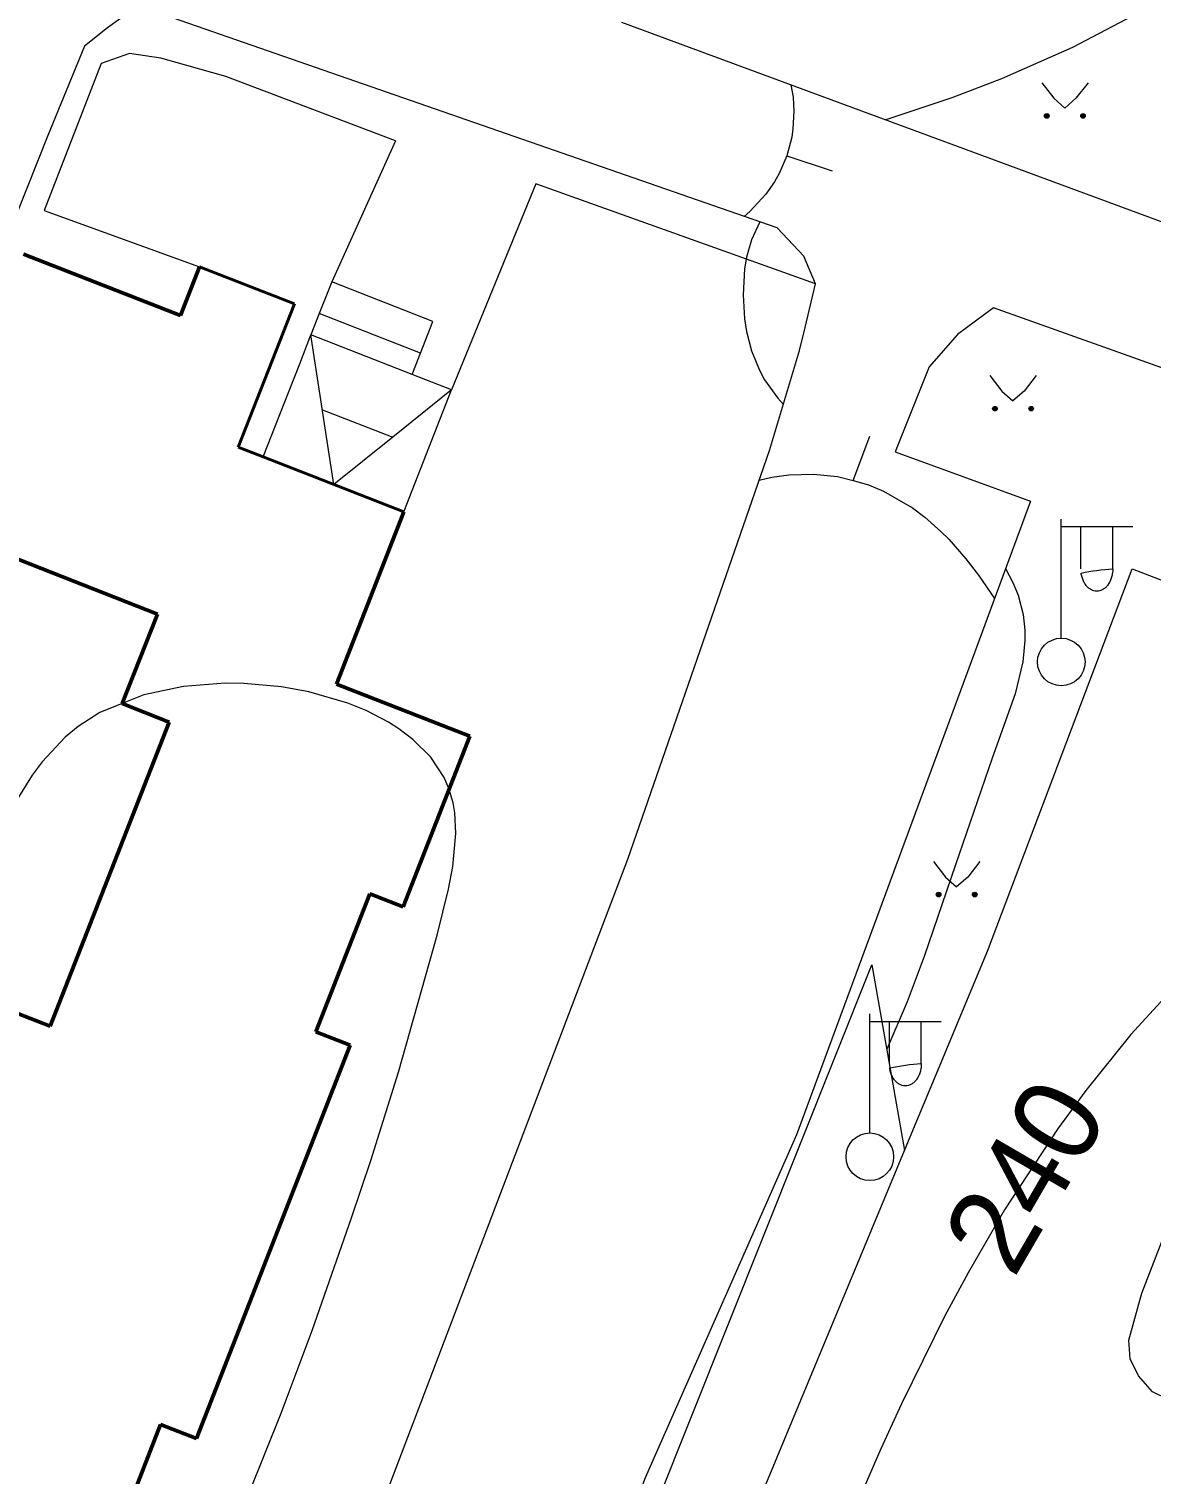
# Model space of a CAD drawing. Extents: x 1000 to 4000, y -5000 to -1000.
# Drawn here: x 1385.1 to 1432.2, y -4163 to -4102.2 of the extents above; entities that cross this region are included whole.
import ezdxf
from ezdxf.enums import TextEntityAlignment as Align

# ---------------------------------------------------------------- set-up
doc = ezdxf.new("R2010")
doc.units = 0
doc.header["$MEASUREMENT"] = 0
for name, color, linetype in [('СЛОЙ_11', 7, 'CONTINUOUS'), ('СЛОЙ_24', 7, 'CONTINUOUS'), ('СЛОЙ_3', 7, 'CONTINUOUS'), ('СЛОЙ_37', 7, 'CONTINUOUS'), ('СЛОЙ_41', 7, 'CONTINUOUS'), ('СЛОЙ_50', 7, 'CONTINUOUS'), ('СЛОЙ_6', 7, 'CONTINUOUS'), ('СЛОЙ_7', 7, 'CONTINUOUS')]:
    doc.layers.add(name, color=color, linetype=linetype)
doc.styles.add('STYLE-CHAR_FAST_FONT', font='CHAR_FAST_FONT.shx')

msp = doc.modelspace()

# ---------------------------------------------------------------- linework, layer by layer
at = {"layer": 'СЛОЙ_11', "color": 253, "linetype": 'Continuous', "lineweight": 0}
msp.add_lwpolyline([(1380.614, -4186.54), (1388.947, -4189.455), (1398.981, -4166.741), (1410.26, -4137.126), (1416.213, -4119.963)], dxfattribs=at)
at = {"layer": 'СЛОЙ_24', "color": 253, "linetype": 'Continuous', "lineweight": 0}
for points in [[(1433.414, -4160.052), (1432.298, -4159.507), (1431.714, -4158.828), (1431.36, -4158.119), (1431.307, -4157.332), (1431.85, -4155.36), (1446.261, -4118.162), (1451.709, -4104.345), (1467.159, -4065.197), (1476.02, -4042.194), (1476.962, -4040.226), (1477.946, -4039.201)], [(1409.985, -4101.967), (1437.287, -4112.042), (1438.715, -4112.246), (1440.754, -4112.11), (1442.181, -4111.77), (1443.609, -4110.546), (1444.696, -4106.602), (1440.142, -4104.494), (1441.502, -4098.781), (1448.279, -4082.186)], [(1418.147, -4112.956), (1417.646, -4111.799), (1416.529, -4110.604), (1391.134, -4101.775), (1389.786, -4101.698), (1388.938, -4101.814), (1388.399, -4102.199), (1387.435, -4102.97)], [(1387.435, -4102.97), (1385.887, -4106.73), (1379.57, -4122.573)], [(1390.633, -4103.471), (1389.323, -4103.279), (1388.129, -4103.703), (1385.74, -4109.871), (1392.267, -4112.236)], [(1400.498, -4106.941), (1393.369, -4104.242), (1390.633, -4103.471)], [(1400.498, -4106.941), (1397.819, -4112.871)], [(1406.394, -4108.753), (1402.853, -4117.413)], [(1418.147, -4112.956), (1406.394, -4108.753)], [(1416.213, -4119.963), (1417.465, -4115.757), (1417.706, -4114.796), (1418.147, -4112.956)], [(1425.614, -4113.958), (1424.109, -4115.081), (1422.918, -4116.44), (1421.488, -4120.018)], [(1437.717, -4118.278), (1425.614, -4113.958)], [(1431.443, -4124.935), (1435.195, -4126.366), (1437.051, -4125.479), (1437.717, -4124.896), (1438.631, -4123.122), (1439.12, -4121.994), (1438.936, -4120.552), (1438.687, -4119.609), (1438.326, -4118.916), (1437.717, -4118.278)], [(1421.488, -4120.018), (1427.169, -4122.089), (1417.342, -4148.713)], [(1421.887, -4149.362), (1425.365, -4140.991), (1431.443, -4124.935)], [(1417.342, -4148.713), (1410.983, -4163.113), (1408.564, -4169.571)], [(1415.158, -4165.559), (1421.887, -4149.362)]]:
    msp.add_lwpolyline(points, dxfattribs=at)
at = {"layer": 'СЛОЙ_3', "color": 253, "linetype": 'Continuous', "lineweight": 0}
for p, q in [((1428.467, -4127.842), (1428.467, -4122.842)), ((1428.467, -4125.842), (1428.467, -4122.842)), ((1428.467, -4123.156), (1431.467, -4123.156)), ((1429.288, -4124.924), (1429.288, -4123.156)), ((1430.63, -4124.924), (1430.63, -4123.156)), ((1420.424, -4148.629), (1420.424, -4143.629)), ((1420.424, -4146.629), (1420.424, -4143.629)), ((1420.424, -4143.943), (1423.424, -4143.943)), ((1421.245, -4145.711), (1421.245, -4143.943)), ((1422.587, -4145.711), (1422.587, -4143.943))]:
    msp.add_line(p, q, dxfattribs=at)
for points in [[(1430.63, -4124.924, -0.035191), (1430.617, -4125.108, -0.036545), (1430.579, -4125.285, -0.03934), (1430.517, -4125.448, -0.0437), (1430.434, -4125.591, -0.049642), (1430.332, -4125.708, -0.056748), (1430.216, -4125.795, -0.0637), (1430.09, -4125.849, -0.068204), (1429.959, -4125.867, -0.068204), (1429.828, -4125.849, -0.0637), (1429.702, -4125.795, -0.056748), (1429.586, -4125.708, -0.049642), (1429.484, -4125.591, -0.0437), (1429.401, -4125.448, -0.03934), (1429.339, -4125.285, -0.036545), (1429.301, -4125.108, -0.035191)], [(1422.587, -4145.711, -0.035191), (1422.574, -4145.895, -0.036545), (1422.536, -4146.072, -0.03934), (1422.474, -4146.235, -0.0437), (1422.391, -4146.378, -0.049642), (1422.289, -4146.495, -0.056748), (1422.173, -4146.582, -0.0637), (1422.047, -4146.636, -0.068204), (1421.916, -4146.654, -0.068204), (1421.785, -4146.636, -0.0637), (1421.659, -4146.582, -0.056748), (1421.543, -4146.495, -0.049642), (1421.441, -4146.378, -0.0437), (1421.358, -4146.235, -0.03934), (1421.296, -4146.072, -0.036545), (1421.258, -4145.895, -0.035191)]]:
    msp.add_lwpolyline(points, format="xyb", close=True, dxfattribs=at)
for centre in [(1428.467, -4128.842), (1420.424, -4149.629)]:
    msp.add_circle(centre, 1, dxfattribs=at)
at = {"layer": 'СЛОЙ_37', "color": 253, "linetype": 'Continuous', "lineweight": 0}
for p, q in [((1409.201, -4169.885), (1420.502, -4141.56)), ((1420.502, -4141.56), (1421.887, -4149.362))]:
    msp.add_line(p, q, dxfattribs=at)
at = {"layer": 'СЛОЙ_41', "color": 253, "linetype": 'Continuous', "lineweight": 0}
for p, q in [((1427.644, -4104.511), (1428.154, -4105.161)), ((1429.594, -4104.511), (1429.084, -4105.161)), ((1428.154, -4105.161), (1428.614, -4105.571)), ((1429.084, -4105.161), (1428.614, -4105.571)), ((1425.466, -4116.812), (1425.976, -4117.462)), ((1427.416, -4116.812), (1426.906, -4117.462)), ((1425.976, -4117.462), (1426.436, -4117.872)), ((1426.906, -4117.462), (1426.436, -4117.872)), ((1423.098, -4137.226), (1423.608, -4137.876)), ((1425.048, -4137.226), (1424.538, -4137.876)), ((1423.608, -4137.876), (1424.068, -4138.286)), ((1424.538, -4137.876), (1424.068, -4138.286))]:
    msp.add_line(p, q, dxfattribs=at)
for centre in [(1427.858, -4105.899), (1429.379, -4105.899), (1425.68, -4118.2), (1427.201, -4118.2), (1423.312, -4138.614), (1424.833, -4138.614)]:
    msp.add_circle(centre, 0.0976, dxfattribs=at)
for points in [[(1427.762, -4105.918), (1427.76, -4105.899), (1427.762, -4105.88)], [(1427.767, -4105.936), (1427.762, -4105.88), (1427.767, -4105.862)], [(1427.762, -4105.918), (1427.762, -4105.88), (1427.767, -4105.936)], [(1427.776, -4105.953), (1427.767, -4105.862), (1427.776, -4105.845)], [(1427.767, -4105.936), (1427.767, -4105.862), (1427.776, -4105.953)], [(1427.789, -4105.968), (1427.776, -4105.845), (1427.789, -4105.83)], [(1427.776, -4105.953), (1427.776, -4105.845), (1427.789, -4105.968)], [(1427.803, -4105.98), (1427.789, -4105.83), (1427.803, -4105.818)], [(1427.789, -4105.968), (1427.789, -4105.83), (1427.803, -4105.98)], [(1427.82, -4105.989), (1427.803, -4105.818), (1427.82, -4105.809)], [(1427.803, -4105.98), (1427.803, -4105.818), (1427.82, -4105.989)], [(1427.839, -4105.995), (1427.82, -4105.809), (1427.839, -4105.803)], [(1427.82, -4105.989), (1427.82, -4105.809), (1427.839, -4105.995)], [(1427.858, -4105.997), (1427.839, -4105.803), (1427.858, -4105.801)], [(1427.839, -4105.995), (1427.839, -4105.803), (1427.858, -4105.997)], [(1429.283, -4105.918), (1429.281, -4105.899), (1429.283, -4105.88)], [(1429.288, -4105.936), (1429.283, -4105.88), (1429.288, -4105.862)], [(1429.283, -4105.918), (1429.283, -4105.88), (1429.288, -4105.936)], [(1429.297, -4105.953), (1429.288, -4105.862), (1429.297, -4105.845)], [(1429.288, -4105.936), (1429.288, -4105.862), (1429.297, -4105.953)], [(1429.31, -4105.968), (1429.297, -4105.845), (1429.31, -4105.83)], [(1429.297, -4105.953), (1429.297, -4105.845), (1429.31, -4105.968)], [(1429.324, -4105.98), (1429.31, -4105.83), (1429.324, -4105.818)], [(1429.31, -4105.968), (1429.31, -4105.83), (1429.324, -4105.98)], [(1429.341, -4105.989), (1429.324, -4105.818), (1429.341, -4105.809)], [(1429.324, -4105.98), (1429.324, -4105.818), (1429.341, -4105.989)], [(1429.36, -4105.995), (1429.341, -4105.809), (1429.36, -4105.803)], [(1429.341, -4105.989), (1429.341, -4105.809), (1429.36, -4105.995)], [(1429.379, -4105.997), (1429.36, -4105.803), (1429.379, -4105.801)], [(1429.36, -4105.995), (1429.36, -4105.803), (1429.379, -4105.997)], [(1425.584, -4118.219), (1425.582, -4118.2), (1425.584, -4118.181)], [(1425.589, -4118.237), (1425.584, -4118.181), (1425.589, -4118.163)], [(1425.584, -4118.219), (1425.584, -4118.181), (1425.589, -4118.237)], [(1425.598, -4118.254), (1425.589, -4118.163), (1425.598, -4118.146)], [(1425.589, -4118.237), (1425.589, -4118.163), (1425.598, -4118.254)], [(1425.611, -4118.269), (1425.598, -4118.146), (1425.611, -4118.131)], [(1425.598, -4118.254), (1425.598, -4118.146), (1425.611, -4118.269)], [(1425.625, -4118.281), (1425.611, -4118.131), (1425.625, -4118.119)], [(1425.611, -4118.269), (1425.611, -4118.131), (1425.625, -4118.281)], [(1425.642, -4118.29), (1425.625, -4118.119), (1425.642, -4118.11)], [(1425.625, -4118.281), (1425.625, -4118.119), (1425.642, -4118.29)], [(1425.661, -4118.296), (1425.642, -4118.11), (1425.661, -4118.104)], [(1425.642, -4118.29), (1425.642, -4118.11), (1425.661, -4118.296)], [(1425.68, -4118.298), (1425.661, -4118.104), (1425.68, -4118.102)], [(1425.661, -4118.296), (1425.661, -4118.104), (1425.68, -4118.298)], [(1427.105, -4118.219), (1427.103, -4118.2), (1427.105, -4118.181)], [(1427.11, -4118.237), (1427.105, -4118.181), (1427.11, -4118.163)], [(1427.105, -4118.219), (1427.105, -4118.181), (1427.11, -4118.237)], [(1427.119, -4118.254), (1427.11, -4118.163), (1427.119, -4118.146)], [(1427.11, -4118.237), (1427.11, -4118.163), (1427.119, -4118.254)], [(1427.132, -4118.269), (1427.119, -4118.146), (1427.132, -4118.131)], [(1427.119, -4118.254), (1427.119, -4118.146), (1427.132, -4118.269)], [(1427.146, -4118.281), (1427.132, -4118.131), (1427.146, -4118.119)], [(1427.132, -4118.269), (1427.132, -4118.131), (1427.146, -4118.281)], [(1427.163, -4118.29), (1427.146, -4118.119), (1427.163, -4118.11)], [(1427.146, -4118.281), (1427.146, -4118.119), (1427.163, -4118.29)], [(1427.182, -4118.296), (1427.163, -4118.11), (1427.182, -4118.104)], [(1427.163, -4118.29), (1427.163, -4118.11), (1427.182, -4118.296)], [(1427.201, -4118.298), (1427.182, -4118.104), (1427.201, -4118.102)], [(1427.182, -4118.296), (1427.182, -4118.104), (1427.201, -4118.298)], [(1423.216, -4138.633), (1423.214, -4138.614), (1423.216, -4138.595)], [(1423.221, -4138.651), (1423.216, -4138.595), (1423.221, -4138.577)], [(1423.216, -4138.633), (1423.216, -4138.595), (1423.221, -4138.651)], [(1423.23, -4138.668), (1423.221, -4138.577), (1423.23, -4138.56)], [(1423.221, -4138.651), (1423.221, -4138.577), (1423.23, -4138.668)], [(1423.243, -4138.683), (1423.23, -4138.56), (1423.243, -4138.545)], [(1423.23, -4138.668), (1423.23, -4138.56), (1423.243, -4138.683)], [(1423.257, -4138.695), (1423.243, -4138.545), (1423.257, -4138.533)], [(1423.243, -4138.683), (1423.243, -4138.545), (1423.257, -4138.695)], [(1423.274, -4138.704), (1423.257, -4138.533), (1423.274, -4138.524)], [(1423.257, -4138.695), (1423.257, -4138.533), (1423.274, -4138.704)], [(1423.293, -4138.71), (1423.274, -4138.524), (1423.293, -4138.518)], [(1423.274, -4138.704), (1423.274, -4138.524), (1423.293, -4138.71)], [(1423.312, -4138.712), (1423.293, -4138.518), (1423.312, -4138.516)], [(1423.293, -4138.71), (1423.293, -4138.518), (1423.312, -4138.712)], [(1424.737, -4138.633), (1424.735, -4138.614), (1424.737, -4138.595)], [(1424.742, -4138.651), (1424.737, -4138.595), (1424.742, -4138.577)], [(1424.737, -4138.633), (1424.737, -4138.595), (1424.742, -4138.651)], [(1424.751, -4138.668), (1424.742, -4138.577), (1424.751, -4138.56)], [(1424.742, -4138.651), (1424.742, -4138.577), (1424.751, -4138.668)], [(1424.764, -4138.683), (1424.751, -4138.56), (1424.764, -4138.545)], [(1424.751, -4138.668), (1424.751, -4138.56), (1424.764, -4138.683)], [(1424.778, -4138.695), (1424.764, -4138.545), (1424.778, -4138.533)], [(1424.764, -4138.683), (1424.764, -4138.545), (1424.778, -4138.695)], [(1424.795, -4138.704), (1424.778, -4138.533), (1424.795, -4138.524)], [(1424.778, -4138.695), (1424.778, -4138.533), (1424.795, -4138.704)], [(1424.814, -4138.71), (1424.795, -4138.524), (1424.814, -4138.518)], [(1424.795, -4138.704), (1424.795, -4138.524), (1424.814, -4138.71)], [(1424.833, -4138.712), (1424.814, -4138.518), (1424.833, -4138.516)], [(1424.814, -4138.71), (1424.814, -4138.518), (1424.833, -4138.712)]]:
    msp.add_solid(points, dxfattribs=at)
at = {"layer": 'СЛОЙ_41', "color": 253, "linetype": 'Continuous', "lineweight": 0, "extrusion": (0, 0, -1)}
for points in [[(-1427.858, -4105.997), (-1427.858, -4105.801), (-1427.877, -4105.995)], [(-1427.877, -4105.995), (-1427.858, -4105.801), (-1427.877, -4105.803)], [(-1427.877, -4105.995), (-1427.877, -4105.803), (-1427.895, -4105.989)], [(-1427.895, -4105.989), (-1427.877, -4105.803), (-1427.895, -4105.809)], [(-1427.895, -4105.989), (-1427.895, -4105.809), (-1427.912, -4105.98)], [(-1427.912, -4105.98), (-1427.895, -4105.809), (-1427.912, -4105.818)], [(-1427.912, -4105.98), (-1427.912, -4105.818), (-1427.927, -4105.968)], [(-1427.927, -4105.968), (-1427.912, -4105.818), (-1427.927, -4105.83)], [(-1427.927, -4105.968), (-1427.927, -4105.83), (-1427.939, -4105.953)], [(-1427.939, -4105.953), (-1427.927, -4105.83), (-1427.939, -4105.845)], [(-1427.939, -4105.953), (-1427.939, -4105.845), (-1427.948, -4105.936)], [(-1427.948, -4105.936), (-1427.939, -4105.845), (-1427.948, -4105.862)], [(-1427.948, -4105.936), (-1427.948, -4105.862), (-1427.953, -4105.918)], [(-1427.953, -4105.918), (-1427.948, -4105.862), (-1427.953, -4105.88)], [(-1427.953, -4105.918), (-1427.953, -4105.88), (-1427.955, -4105.899)], [(-1429.379, -4105.997), (-1429.379, -4105.801), (-1429.398, -4105.995)], [(-1429.398, -4105.995), (-1429.379, -4105.801), (-1429.398, -4105.803)], [(-1429.398, -4105.995), (-1429.398, -4105.803), (-1429.416, -4105.989)], [(-1429.416, -4105.989), (-1429.398, -4105.803), (-1429.416, -4105.809)], [(-1429.416, -4105.989), (-1429.416, -4105.809), (-1429.433, -4105.98)], [(-1429.433, -4105.98), (-1429.416, -4105.809), (-1429.433, -4105.818)], [(-1429.433, -4105.98), (-1429.433, -4105.818), (-1429.448, -4105.968)], [(-1429.448, -4105.968), (-1429.433, -4105.818), (-1429.448, -4105.83)], [(-1429.448, -4105.968), (-1429.448, -4105.83), (-1429.46, -4105.953)], [(-1429.46, -4105.953), (-1429.448, -4105.83), (-1429.46, -4105.845)], [(-1429.46, -4105.953), (-1429.46, -4105.845), (-1429.469, -4105.936)], [(-1429.469, -4105.936), (-1429.46, -4105.845), (-1429.469, -4105.862)], [(-1429.469, -4105.936), (-1429.469, -4105.862), (-1429.474, -4105.918)], [(-1429.474, -4105.918), (-1429.469, -4105.862), (-1429.474, -4105.88)], [(-1429.474, -4105.918), (-1429.474, -4105.88), (-1429.476, -4105.899)], [(-1425.68, -4118.298), (-1425.68, -4118.102), (-1425.699, -4118.296)], [(-1425.699, -4118.296), (-1425.68, -4118.102), (-1425.699, -4118.104)], [(-1425.699, -4118.296), (-1425.699, -4118.104), (-1425.717, -4118.29)], [(-1425.717, -4118.29), (-1425.699, -4118.104), (-1425.717, -4118.11)], [(-1425.717, -4118.29), (-1425.717, -4118.11), (-1425.734, -4118.281)], [(-1425.734, -4118.281), (-1425.717, -4118.11), (-1425.734, -4118.119)], [(-1425.734, -4118.281), (-1425.734, -4118.119), (-1425.749, -4118.269)], [(-1425.749, -4118.269), (-1425.734, -4118.119), (-1425.749, -4118.131)], [(-1425.749, -4118.269), (-1425.749, -4118.131), (-1425.761, -4118.254)], [(-1425.761, -4118.254), (-1425.749, -4118.131), (-1425.761, -4118.146)], [(-1425.761, -4118.254), (-1425.761, -4118.146), (-1425.77, -4118.237)], [(-1425.77, -4118.237), (-1425.761, -4118.146), (-1425.77, -4118.163)], [(-1425.77, -4118.237), (-1425.77, -4118.163), (-1425.775, -4118.219)], [(-1425.775, -4118.219), (-1425.77, -4118.163), (-1425.775, -4118.181)], [(-1425.775, -4118.219), (-1425.775, -4118.181), (-1425.777, -4118.2)], [(-1427.201, -4118.298), (-1427.201, -4118.102), (-1427.22, -4118.296)], [(-1427.22, -4118.296), (-1427.201, -4118.102), (-1427.22, -4118.104)], [(-1427.22, -4118.296), (-1427.22, -4118.104), (-1427.238, -4118.29)], [(-1427.238, -4118.29), (-1427.22, -4118.104), (-1427.238, -4118.11)], [(-1427.238, -4118.29), (-1427.238, -4118.11), (-1427.255, -4118.281)], [(-1427.255, -4118.281), (-1427.238, -4118.11), (-1427.255, -4118.119)], [(-1427.255, -4118.281), (-1427.255, -4118.119), (-1427.27, -4118.269)], [(-1427.27, -4118.269), (-1427.255, -4118.119), (-1427.27, -4118.131)], [(-1427.27, -4118.269), (-1427.27, -4118.131), (-1427.282, -4118.254)], [(-1427.282, -4118.254), (-1427.27, -4118.131), (-1427.282, -4118.146)], [(-1427.282, -4118.254), (-1427.282, -4118.146), (-1427.291, -4118.237)], [(-1427.291, -4118.237), (-1427.282, -4118.146), (-1427.291, -4118.163)], [(-1427.291, -4118.237), (-1427.291, -4118.163), (-1427.296, -4118.219)], [(-1427.296, -4118.219), (-1427.291, -4118.163), (-1427.296, -4118.181)], [(-1427.296, -4118.219), (-1427.296, -4118.181), (-1427.298, -4118.2)], [(-1423.312, -4138.712), (-1423.312, -4138.516), (-1423.331, -4138.71)], [(-1423.331, -4138.71), (-1423.312, -4138.516), (-1423.331, -4138.518)], [(-1423.331, -4138.71), (-1423.331, -4138.518), (-1423.349, -4138.704)], [(-1423.349, -4138.704), (-1423.331, -4138.518), (-1423.349, -4138.524)], [(-1423.349, -4138.704), (-1423.349, -4138.524), (-1423.366, -4138.695)], [(-1423.366, -4138.695), (-1423.349, -4138.524), (-1423.366, -4138.533)], [(-1423.366, -4138.695), (-1423.366, -4138.533), (-1423.381, -4138.683)], [(-1423.381, -4138.683), (-1423.366, -4138.533), (-1423.381, -4138.545)], [(-1423.381, -4138.683), (-1423.381, -4138.545), (-1423.393, -4138.668)], [(-1423.393, -4138.668), (-1423.381, -4138.545), (-1423.393, -4138.56)], [(-1423.393, -4138.668), (-1423.393, -4138.56), (-1423.402, -4138.651)], [(-1423.402, -4138.651), (-1423.393, -4138.56), (-1423.402, -4138.577)], [(-1423.402, -4138.651), (-1423.402, -4138.577), (-1423.407, -4138.633)], [(-1423.407, -4138.633), (-1423.402, -4138.577), (-1423.407, -4138.595)], [(-1423.407, -4138.633), (-1423.407, -4138.595), (-1423.409, -4138.614)], [(-1424.833, -4138.712), (-1424.833, -4138.516), (-1424.852, -4138.71)], [(-1424.852, -4138.71), (-1424.833, -4138.516), (-1424.852, -4138.518)], [(-1424.852, -4138.71), (-1424.852, -4138.518), (-1424.87, -4138.704)], [(-1424.87, -4138.704), (-1424.852, -4138.518), (-1424.87, -4138.524)], [(-1424.87, -4138.704), (-1424.87, -4138.524), (-1424.887, -4138.695)], [(-1424.887, -4138.695), (-1424.87, -4138.524), (-1424.887, -4138.533)], [(-1424.887, -4138.695), (-1424.887, -4138.533), (-1424.902, -4138.683)], [(-1424.902, -4138.683), (-1424.887, -4138.533), (-1424.902, -4138.545)], [(-1424.902, -4138.683), (-1424.902, -4138.545), (-1424.914, -4138.668)], [(-1424.914, -4138.668), (-1424.902, -4138.545), (-1424.914, -4138.56)], [(-1424.914, -4138.668), (-1424.914, -4138.56), (-1424.923, -4138.651)], [(-1424.923, -4138.651), (-1424.914, -4138.56), (-1424.923, -4138.577)], [(-1424.923, -4138.651), (-1424.923, -4138.577), (-1424.928, -4138.633)], [(-1424.928, -4138.633), (-1424.923, -4138.577), (-1424.928, -4138.595)], [(-1424.928, -4138.633), (-1424.928, -4138.595), (-1424.93, -4138.614)]]:
    msp.add_solid(points, dxfattribs=at)
at = {"layer": 'СЛОЙ_50', "color": 253, "linetype": 'Continuous', "lineweight": 0}
msp.add_line((1416.942, -4107.572), (1418.839, -4108.207), dxfattribs=at)
for points in [[(1431.733, -4101.563), (1428.941, -4103.027), (1425.955, -4104.34), (1423.872, -4105.14), (1421.092, -4106.066)], [(1417.1, -4104.593), (1417.199, -4105.119), (1417.231, -4105.697), (1417.194, -4106.438), (1417.142, -4106.797), (1416.942, -4107.572), (1416.622, -4108.318), (1416.418, -4108.675), (1416.056, -4109.189), (1415.389, -4109.915), (1415.139, -4110.121)], [(1415.809, -4110.354), (1415.457, -4111.105), (1415.249, -4111.829), (1415.161, -4112.331), (1415.098, -4113.412), (1415.161, -4114.424), (1415.244, -4114.955), (1415.454, -4115.767), (1415.784, -4116.581), (1416.001, -4116.982), (1416.555, -4117.762), (1416.791, -4118.02)], [(1419.718, -4121.224), (1420.422, -4119.352)], [(1415.782, -4121.207), (1416.308, -4121.075), (1417.016, -4120.98), (1418.052, -4120.948), (1419.067, -4121.05), (1419.718, -4121.224), (1420.369, -4121.397), (1420.998, -4121.661), (1422.212, -4122.369), (1422.732, -4122.761), (1423.409, -4123.357), (1423.739, -4123.687), (1424.464, -4124.507), (1424.991, -4125.192), (1425.659, -4126.182)], [(1426.127, -4124.914), (1426.437, -4125.499), (1426.649, -4126.034), (1426.862, -4126.846), (1426.934, -4127.5), (1426.936, -4127.94), (1426.848, -4128.829), (1426.532, -4130.178), (1425.569, -4132.887), (1424.018, -4137.359), (1422.709, -4141.222), (1421.995, -4143.125), (1421.132, -4145.107)], [(1392.972, -4167.17), (1395.688, -4160.395), (1396.99, -4156.93), (1398.656, -4152.201), (1399.458, -4149.783), (1400.617, -4146.079), (1402.251, -4140.324), (1402.729, -4138.388), (1402.906, -4137.435), (1403.029, -4136.053), (1402.984, -4135.18), (1402.914, -4134.761), (1402.744, -4134.159), (1402.544, -4133.698), (1401.983, -4132.846), (1401.232, -4132.092), (1400.639, -4131.644), (1400.207, -4131.37), (1399.266, -4130.884), (1398.502, -4130.573), (1396.86, -4130.096), (1395.706, -4129.887), (1394.131, -4129.747), (1393.34, -4129.738), (1391.589, -4129.87), (1389.929, -4130.218), (1389.019, -4130.592), (1388.08, -4130.966), (1387.169, -4131.555), (1386.623, -4132.006), (1385.658, -4133.032), (1385.231, -4133.599), (1384.472, -4134.817)], [(1438.734, -4137.591), (1437.189, -4138.819), (1436.093, -4139.752), (1434.506, -4141.199), (1433.428, -4142.265), (1431.389, -4144.494), (1429.494, -4146.844), (1428.305, -4148.472), (1426.088, -4151.861), (1424.551, -4154.505), (1423.58, -4156.311), (1421.748, -4160.011), (1420.88, -4161.899), (1419.221, -4165.733)]]:
    msp.add_lwpolyline(points, dxfattribs=at)
at = {"layer": 'СЛОЙ_6', "color": 253, "linetype": 'Continuous', "lineweight": 50}
for p, q in [((1391.462, -4114.29), (1384.876, -4111.713)), ((1392.267, -4112.236), (1391.462, -4114.29)), ((1400.847, -4122.537), (1398.016, -4129.771)), ((1390.493, -4126.827), (1383.827, -4124.217)), ((1390.493, -4126.827), (1389.019, -4130.592)), ((1403.615, -4131.963), (1398.016, -4129.771)), ((1390.992, -4131.364), (1389.019, -4130.592)), ((1390.992, -4131.364), (1385.991, -4144.142)), ((1403.615, -4131.963), (1400.813, -4139.123)), ((1399.426, -4138.58), (1397.156, -4144.38)), ((1400.813, -4139.123), (1399.426, -4138.58)), ((1385.991, -4144.142), (1384.086, -4143.396)), ((1398.599, -4144.944), (1392.131, -4161.47)), ((1398.599, -4144.944), (1397.156, -4144.38)), ((1390.628, -4160.882), (1388.331, -4166.753)), ((1392.131, -4161.47), (1390.628, -4160.882))]:
    msp.add_line(p, q, dxfattribs=at)
at = {"layer": 'СЛОЙ_6', "color": 253, "linetype": 'Continuous', "lineweight": 40}
for points in [[(1396.249, -4113.795), (1392.267, -4112.236)], [(1396.249, -4113.795), (1393.892, -4119.814)], [(1394.94, -4120.224), (1393.892, -4119.814)], [(1400.847, -4122.537), (1394.94, -4120.224)]]:
    msp.add_lwpolyline(points, dxfattribs=at)
at = {"layer": 'СЛОЙ_7', "color": 253, "linetype": 'Continuous', "lineweight": 0}
for p, q in [((1397.819, -4112.871), (1397.297, -4114.205)), ((1402.068, -4114.535), (1397.819, -4112.871)), ((1397.297, -4114.205), (1396.946, -4115.1)), ((1401.546, -4115.869), (1397.297, -4114.205)), ((1401.546, -4115.869), (1402.068, -4114.535)), ((1396.473, -4116.311), (1396.946, -4115.1)), ((1401.195, -4116.763), (1396.946, -4115.1)), ((1397.906, -4121.386), (1396.946, -4115.1)), ((1395.999, -4117.521), (1396.473, -4116.311)), ((1401.195, -4116.763), (1401.546, -4115.869)), ((1402.853, -4117.413), (1401.195, -4116.763)), ((1394.94, -4120.224), (1395.999, -4117.521)), ((1402.853, -4117.413), (1400.38, -4119.399)), ((1400.847, -4122.537), (1402.853, -4117.413)), ((1397.426, -4118.243), (1400.38, -4119.399)), ((1400.38, -4119.399), (1397.906, -4121.386))]:
    msp.add_line(p, q, dxfattribs=at)

# ---------------------------------------------------------------- texts
at = {"layer": 'СЛОЙ_50', "color": 253, "linetype": 'Continuous', "lineweight": 0, "style": 'STYLE-CHAR_FAST_FONT'}
msp.add_text('240', height=3.6, rotation=59.84107, dxfattribs=at).set_placement((1426.928, -4150.414), align=Align.MIDDLE_CENTER)

doc.saveas('drawing.dxf')
